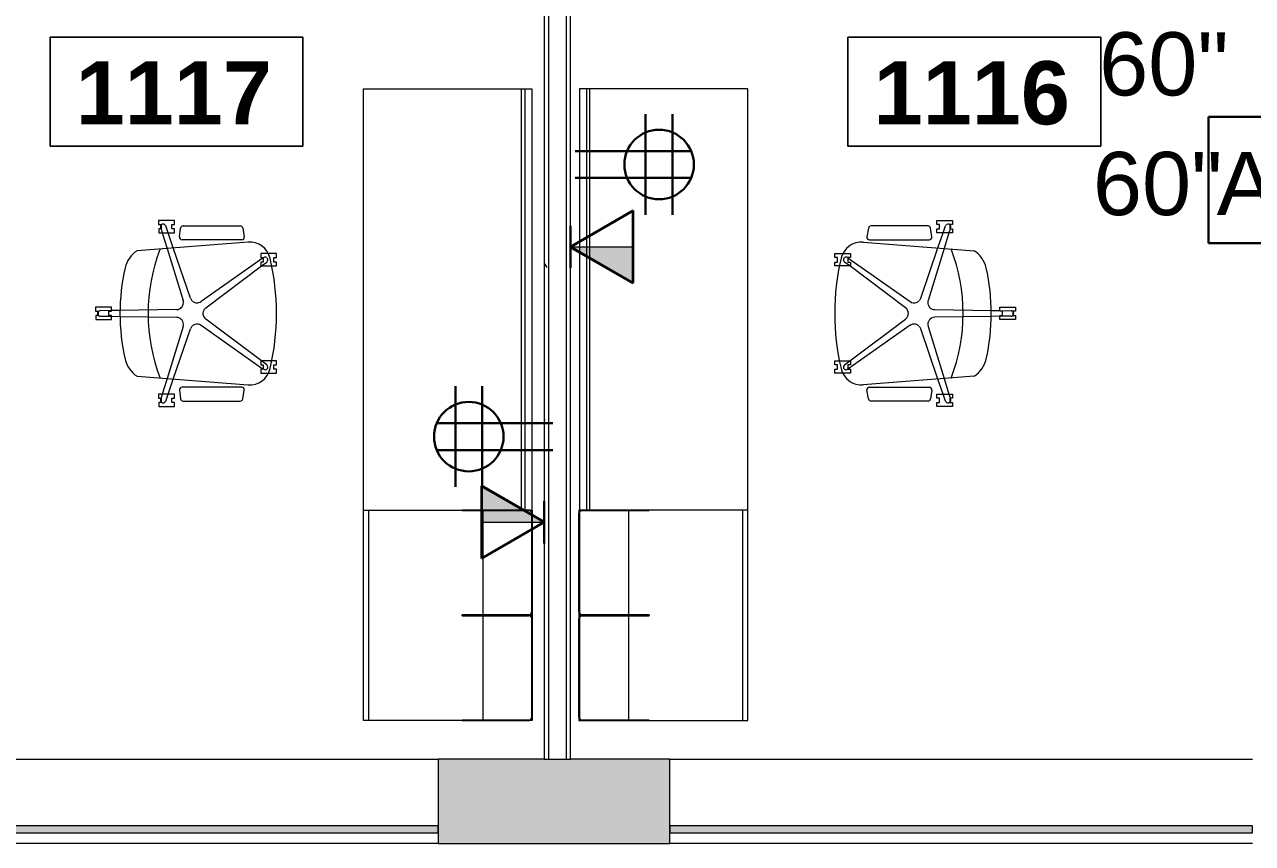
# Model space of a CAD drawing. Header units: inches. Extents: x 6664 to 8129, y 209 to 1287.
# Drawn here: x 6983.1 to 7158, y 220.9 to 337.5 of the extents above; entities that cross this region are included whole.
import ezdxf

# ---------------------------------------------------------------- set-up
doc = ezdxf.new("R2010")
doc.units = ezdxf.units.IN
doc.header["$MEASUREMENT"] = 0
for name, color, linetype, lineweight in [('A-ANNO-NOTE', 131, 'Continuous', 30), ('A-AREA-IDEN', 2, 'Continuous', 9), ('A-GLAZ-CURT', 52, 'Continuous', 9), ('A-WALL', 113, 'Continuous', 13), ('A-WALL-PATT', 111, 'Continuous', 13), ('I-FURN', 30, 'Continuous', 9), ('I-FURN-PNLS', 30, 'Continuous', 9), ('I-WALL', 2, 'Continuous', 9)]:
    doc.layers.add(name, color=color, linetype=linetype, lineweight=lineweight)
doc.styles.add('Swis721 Lt BT', font='swissl.ttf', dxfattribs={"height": 9})
doc.styles.add('Swis721 Lt BT_B', font='', dxfattribs={"height": 9})
doc.styles.get('Swis721 Lt BT_B').set_extended_font_data('Swis721 Lt BT', bold=True)
pattern_1 = [(0, (0, 0), (30.72, 7.68), [1.267, -21.773, 1.267, -21.773, -122.88]), (0, (0, 0), (30.72, 7.68), [-46.08, 1.267, -44.813, 1.267, -21.773, -53.76]), (0, (0, 0), (30.72, 7.68), [-115.2, 1.267, -14.093, 1.267, -37.133]), (120, (11.52, 3.84), (-22.011075, 22.7643), [1.267, -21.773, 1.267, -21.773, -122.88]), (120, (11.52, 3.84), (-22.011075, 22.7643), [-46.08, 1.267, -44.813, 1.267, -21.773, -53.76]), (120, (11.52, 3.84), (-22.011075, 22.7643), [-115.2, 1.267, -14.093, 1.267, -37.133]), (240, (15.36, 19.2), (-8.708925, -30.4443), [1.267, -21.773, 1.267, -21.773, -122.88]), (240, (15.36, 19.2), (-8.708925, -30.4443), [-46.08, 1.267, -44.813, 1.267, -21.773, -53.76]), (240, (15.36, 19.2), (-8.708925, -30.4443), [-115.2, 1.267, -14.093, 1.267, -37.133])]

# ---------------------------------------------------------------- blocks, each defined once
blk = doc.blocks.new('System Panel - Glazed-7764508-11th FLOOR POWER _ SIGNAL')
at = {"layer": 'A-GLAZ-CURT'}
blk.add_hatch(color=7, dxfattribs=at).paths.add_polyline_path([(41.5, -0.5), (41.5, 0.5), (-41.5, 0.5), (-41.5, -0.5)], flags=0)
at = {"layer": 'A-GLAZ-CURT', "color": 8, "lineweight": 20}
for p, q in [((41.5, 0.5), (-41.5, 0.5)), ((-41.5, 0.5), (-41.5, -0.5)), ((41.5, -0.5), (41.5, 0.5)), ((-41.5, -0.5), (41.5, -0.5))]:
    blk.add_line(p, q, dxfattribs=at)
blk = doc.blocks.new('F - EXECUTIVE DESK 1 - F - EXECUTIVE DESK 4-V106-11th FLOOR POWER _ SIGNAL')
at = {"layer": 'I-FURN'}
for p, q in [((-58, 86.56), (-58, 77.06)), ((-58, 77.06), (-58, 86.56)), ((-57.94, 77.06), (-57.94, 86.56)), ((-57.94, 86.56), (-57.94, 77.06)), ((-43.5, 87.06), (-57.5, 87.06)), ((-57.5, 87.06), (-43.5, 87.06)), ((-57.5, 87), (-43.5, 87)), ((-43.5, 87), (-57.5, 87)), ((-43.06, 86.56), (-43.06, 77.06)), ((-43.06, 77.06), (-43.06, 86.56)), ((-43, 86.56), (-43, 77.06)), ((-43, 77.06), (-43, 86.56)), ((-43, 77.06), (-43, 86.56)), ((-43, 86.56), (-43, 77.06)), ((-42.94, 77.06), (-42.94, 86.56)), ((-42.94, 86.56), (-42.94, 77.06)), ((-28.5, 87.06), (-42.5, 87.06)), ((-42.5, 87.06), (-28.5, 87.06)), ((-42.5, 87), (-28.5, 87)), ((-28.5, 87), (-42.5, 87)), ((-28.06, 86.56), (-28.06, 77.06)), ((-28.06, 77.06), (-28.06, 86.56)), ((-28, 77.06), (-28, 86.56)), ((-28, 86.56), (-28, 77.06)), ((-58, 77.06), (-57.94, 77.06)), ((-57.94, 77.06), (-58, 77.06)), ((-43.06, 77.06), (-43, 77.06)), ((-43, 77.06), (-43.06, 77.06)), ((-43, 77.06), (-42.94, 77.06)), ((-42.94, 77.06), (-43, 77.06)), ((-28.06, 77.06), (-28, 77.06)), ((-28, 77.06), (-28.06, 77.06)), ((-8.52, 50.63), (-7.95, 50.63)), ((-8.52, 49.48), (-8.52, 50.63)), ((-8.52, 48.38), (-8.52, 49.48)), ((-7.95, 50.63), (-7.95, 50.25)), ((-7.95, 50.25), (-7.33, 50.25)), ((-7.33, 50.63), (-6.77, 50.63)), ((-7.33, 50.25), (-7.33, 50.63)), ((-7.33, 49.23), (-6.77, 48.48)), ((-6.77, 50.63), (-6.77, 49.91)), ((-6.77, 49.91), (-6.77, 48.38)), ((6.77, 50.63), (7.33, 50.63)), ((6.77, 49.91), (6.77, 50.63)), ((6.77, 48.38), (6.77, 49.91)), ((6.77, 48.48), (7.33, 49.23)), ((7.33, 50.63), (7.33, 50.25)), ((7.33, 50.25), (7.95, 50.25)), ((7.95, 50.63), (8.52, 50.63)), ((7.95, 50.25), (7.95, 50.63)), ((8.52, 50.63), (8.52, 49.48)), ((8.52, 49.48), (8.52, 48.38)), ((-7.95, 48.38), (-8.52, 48.38)), ((-7.95, 48.75), (-7.95, 48.38)), ((-7.33, 48.75), (-7.95, 48.75)), ((-1.69, 39.89), (-7.92, 48.75)), ((-7.33, 48.38), (-7.33, 48.75)), ((-6.77, 48.38), (-7.33, 48.38)), ((-6.77, 48.48), (-0.8, 40.54)), ((0.8, 40.54), (6.77, 48.48)), ((7.92, 48.75), (1.69, 39.89)), ((7.33, 48.38), (6.77, 48.38)), ((7.33, 48.75), (7.33, 48.38)), ((7.95, 48.75), (7.33, 48.75)), ((7.95, 48.38), (7.95, 48.75)), ((8.52, 48.38), (7.95, 48.38)), ((-12.17, 45.82), (-10.94, 46.04)), ((-10.5, 45.67), (-10.5, 37.17)), ((-8.94, 30.77), (-10.16, 46.57)), ((10.16, 46.57), (8.94, 30.77)), ((10.5, 45.67), (10.5, 37.17)), ((12.17, 45.82), (10.94, 46.04)), ((-12.48, 37.34), (-12.48, 45.45)), ((12.48, 37.34), (12.48, 45.45)), ((-10.93, 36.8), (-12.16, 36.97)), ((-9.34, 35.92), (-2.18, 38.37)), ((-1.84, 37.32), (-9.27, 35.04)), ((9.27, 35.04), (1.84, 37.32)), ((2.18, 38.37), (9.34, 35.92)), ((10.93, 36.8), (12.16, 36.97)), ((-13.24, 36.1), (-12.68, 36.1)), ((-13.24, 33.85), (-13.24, 36.1)), ((-12.68, 36.1), (-12.68, 35.72)), ((-12.68, 35.72), (-12.05, 35.72)), ((-12.48, 34.84), (-11.49, 35.18)), ((-12.05, 36.1), (-11.49, 36.1)), ((-12.05, 35.72), (-12.05, 36.1)), ((-11.49, 36.1), (-11.49, 33.84)), ((-11.49, 35.18), (-9.34, 35.92)), ((-9.27, 35.04), (-11.49, 34.36)), ((-0.42, 28.36), (-0.55, 36.38)), ((0.55, 36.38), (0.42, 28.36)), ((11.49, 34.36), (9.27, 35.04)), ((9.34, 35.92), (11.49, 35.18)), ((11.49, 36.1), (12.05, 36.1)), ((11.49, 33.85), (11.49, 36.1)), ((11.49, 35.18), (12.48, 34.84)), ((12.05, 36.1), (12.05, 35.72)), ((12.05, 35.72), (12.68, 35.72)), ((12.68, 36.1), (13.24, 36.1)), ((12.68, 35.72), (12.68, 36.1)), ((13.24, 36.1), (13.24, 33.84)), ((-12.68, 33.85), (-13.24, 33.85)), ((-12.68, 34.22), (-12.68, 33.85)), ((-12.05, 34.22), (-12.68, 34.22)), ((-12.05, 34.18), (-12.25, 34.12)), ((-12.05, 33.84), (-12.05, 34.22)), ((-11.49, 33.84), (-12.05, 33.84)), ((-11.49, 34.36), (-12.01, 34.2)), ((12.01, 34.2), (11.49, 34.36)), ((12.05, 33.85), (11.49, 33.85)), ((12.05, 34.22), (12.05, 33.85)), ((12.68, 34.22), (12.05, 34.22)), ((12.25, 34.12), (12.05, 34.18)), ((12.68, 33.84), (12.68, 34.22)), ((13.24, 33.84), (12.68, 33.84)), ((-0.4, 27.11), (-0.42, 28.36)), ((0.42, 28.36), (0.4, 27.11)), ((-0.87, 27.11), (-0.31, 27.11)), ((-0.87, 24.87), (-0.87, 27.11)), ((-0.38, 25.5), (-0.4, 27.11)), ((-0.31, 27.11), (-0.31, 26.74)), ((-0.31, 26.74), (0.31, 26.74)), ((0.31, 27.11), (0.88, 27.11)), ((0.31, 26.74), (0.31, 27.11)), ((0.4, 27.11), (0.38, 25.5)), ((0.88, 27.11), (0.88, 24.86)), ((-0.31, 24.87), (-0.87, 24.87)), ((-0.31, 25.24), (-0.31, 24.87)), ((0.31, 25.24), (-0.31, 25.24)), ((0.31, 24.86), (0.31, 25.24)), ((0.88, 24.86), (0.31, 24.86))]:
    blk.add_line(p, q, dxfattribs=at)
for centre, radius, start, end in [((-57.5, 86.56), 0.5, 90, 180), ((-57.5, 86.56), 0.5, 151.7279, 180), ((-57.5, 86.56), 0.438, 90, 180), ((-57.5, 86.56), 0.438, 90, 180), ((-57.5, 86.56), 0.5, 120, 150), ((-57.5, 86.56), 0.5, 91.7852, 118.6525), ((-43.5, 86.56), 0.5, 360, 90), ((-43.5, 86.56), 0.5, 61.5993, 90), ((-43.5, 86.56), 0.438, 360, 90), ((-43.5, 86.56), 0.438, 0, 90), ((-43.5, 86.56), 0.5, 30, 60), ((-43.5, 86.56), 0.5, 15, 28.2721), ((-43.5, 86.56), 0.5, 0, 15), ((-42.5, 86.56), 0.5, 90, 180), ((-42.5, 86.56), 0.5, 151.7279, 180), ((-42.5, 86.56), 0.438, 90, 180), ((-42.5, 86.56), 0.438, 90, 180), ((-42.5, 86.56), 0.5, 120, 150), ((-42.5, 86.56), 0.5, 91.7852, 118.6525), ((-28.5, 86.56), 0.5, 360, 90), ((-28.5, 86.56), 0.5, 61.5993, 90), ((-28.5, 86.56), 0.438, 360, 90), ((-28.5, 86.56), 0.438, 0, 90), ((-28.5, 86.56), 0.5, 45, 60), ((-28.5, 86.56), 0.5, 30, 45), ((-28.5, 86.56), 0.5, 0, 28.2721), ((-7.17, 46.8), 3, 103.1926, 184.4149), ((-7.64, 49.02), 0.377, 146.6285, 213.6746), ((-7.64, 49.02), 0.377, 111, 141), ((0, 16.2), 34.43, 76.8074, 103.1926), ((-7.64, 49.02), 0.377, 96, 111), ((-7.64, 49.02), 0.377, 82.7528, 96), ((-7.64, 49.02), 0.377, 36, 81), ((7.64, 49.02), 0.377, 84, 144), ((7.64, 49.02), 0.377, 54, 82.7592), ((7.17, 46.8), 3, 355.5851, 76.8074), ((7.64, 49.02), 0.377, 39, 54), ((7.64, 49.02), 0.377, 326.3254, 33.3715), ((-12.1, 45.45), 0.375, 100, 180), ((-10.87, 45.67), 0.375, 0, 100), ((10.87, 45.67), 0.375, 80, 180), ((12.1, 45.45), 0.375, 0, 80), ((0, 41.14), 1, 216.9088, 230.1816), ((0, 41.14), 1, 230.1816, 256.7272), ((0, 41.14), 1, 270, 323.0912), ((-2.51, 39.31), 1, 288.9088, 315.4544), ((-2.51, 39.31), 1, 317.9659, 342), ((-2.51, 39.31), 1, 355.2728, 35.0912), ((-2.51, 39.31), 1, 342, 355.2728), ((0, 41.14), 1, 256.7272, 270), ((2.51, 39.31), 1, 144.9088, 198), ((2.51, 39.31), 1, 198, 222.0341), ((2.51, 39.31), 1, 224.5456, 251.0912), ((-12.1, 37.34), 0.375, 180, 262), ((-10.87, 37.17), 0.375, 262, 0), ((-1.55, 36.37), 1, 67.2728, 107.0912), ((-1.55, 36.37), 1, 54, 67.2728), ((-1.55, 36.37), 1, 0.9088, 54), ((1.55, 36.37), 1, 152.5456, 179.0912), ((1.55, 36.37), 1, 139.2728, 152.5456), ((1.55, 36.37), 1, 126, 139.2728), ((1.55, 36.37), 1, 112.7272, 126), ((1.55, 36.37), 1, 99.4544, 112.7272), ((1.55, 36.37), 1, 86.1816, 99.4544), ((1.55, 36.37), 1, 72.9088, 86.1816), ((10.87, 37.17), 0.375, 180, 278), ((12.1, 37.34), 0.375, 278, 0), ((-12.36, 34.48), 0.377, 153, 198), ((-12.36, 34.48), 0.377, 198, 213), ((-12.36, 34.48), 0.377, 138, 146.6414), ((-12.36, 34.48), 0.377, 213.9151, 224.5315), ((-12.36, 34.48), 0.377, 123, 138), ((-12.36, 34.48), 0.377, 228, 288), ((-12.36, 34.48), 0.377, 108, 123), ((0, 57.72), 25.39, 248.7648, 291.2352), ((12.36, 34.48), 0.377, 252, 312), ((12.36, 34.48), 0.377, 33.3586, 72), ((12.36, 34.48), 0.377, 327, 342), ((12.36, 34.48), 0.377, 342, 27), ((-5.62, 32.91), 3.95, 212.6919, 257.3081), ((5.62, 32.91), 3.95, 282.6919, 327.3081), ((0, 57.86), 29.53, 257.3081, 282.6919), ((0, 25.5), 0.377, 180, 210), ((0, 25.5), 0.377, 213.5582, 224.2857), ((0, 25.5), 0.377, 225, 315), ((0, 25.5), 0.377, 330, 345), ((0, 25.5), 0.377, 345, 0)]:
    blk.add_arc(centre, radius, start, end, dxfattribs=at)
at = {"layer": 'I-FURN-PNLS'}
for p, q in [((-43, 87.06), (-58, 87.06)), ((-58, 87.06), (-58, 77.06)), ((-57.74, 87), (-58, 87)), ((-58, 87), (-58, 86.56)), ((-58, 86.56), (-58, 77.06)), ((-57.94, 77.06), (-57.94, 87)), ((-57.94, 87), (-43.06, 87)), ((-57.67, 87), (-57.74, 87)), ((-57.62, 87), (-57.67, 87)), ((-57.5, 87), (-57.59, 87)), ((-43.5, 87), (-57.5, 87)), ((-43.41, 87), (-43.5, 87)), ((-43.33, 87), (-43.38, 87)), ((-43.26, 87), (-43.33, 87)), ((-42.74, 87), (-43.26, 87)), ((-43.06, 87), (-43.06, 77.06)), ((-28, 87.06), (-43, 87.06)), ((-43, 87.06), (-43, 77.06)), ((-43, 77.06), (-43, 87.06)), ((-42.94, 77.06), (-42.94, 87)), ((-42.94, 87), (-28.06, 87)), ((-42.67, 87), (-42.74, 87)), ((-42.62, 87), (-42.67, 87)), ((-42.5, 87), (-42.59, 87)), ((-28.5, 87), (-42.5, 87)), ((-28.41, 87), (-28.5, 87)), ((-28.33, 87), (-28.38, 87)), ((-28.26, 87), (-28.33, 87)), ((-28, 87), (-28.26, 87)), ((-28.06, 87), (-28.06, 77.06)), ((-28, 77.06), (-28, 87.06)), ((32, 87), (-28, 87)), ((32, 86), (-28, 86)), ((-28, 86), (-28, 85.53)), ((32, 86), (32, 87)), ((32, 85.53), (32, 86)), ((32, 85.53), (32, 86)), ((-28, 85.53), (32, 85.53)), ((32, 63), (32, 85.53)), ((-58, 80), (-58, 77.06)), ((-43.06, 80), (-57.94, 80)), ((-28.06, 80), (-42.94, 80)), ((-28, 77.06), (-28, 80)), ((-58, 77.06), (-57.94, 77.06)), ((-58, 77.06), (-58, 63.75)), ((-58, 77.06), (-58, 63)), ((-43.06, 77.06), (-43, 77.06)), ((-43, 77.06), (-42.94, 77.06)), ((-28.06, 77.06), (-28, 77.06)), ((-28, 63.75), (-28, 77.06)), ((-58, 63.75), (-58, 63)), ((-28, 63.75), (-58, 63.75)), ((-58, 63.75), (-58, 63)), ((-28, 63.75), (-58, 63.75)), ((-58, 63.75), (-58, 63)), ((-58, 63), (-28, 63)), ((-58, 63), (-28, 63)), ((-58, 63), (-28, 63)), ((-58, 63), (32, 63)), ((-28, 63), (-28, 63.75)), ((-28, 63), (-28, 63.75)), ((-28, 63), (-28, 63.75))]:
    blk.add_line(p, q, dxfattribs=at)
blk = doc.blocks.new('F - EXECUTIVE DESK 1 - F - EXECUTIVE DESK 4-V107-11th FLOOR POWER _ SIGNAL')
at = {"layer": 'I-FURN'}
for p, q in [((-0.87, -24.87), (-0.87, -27.11)), ((-0.31, -24.87), (-0.87, -24.87)), ((-0.38, -25.5), (-0.4, -27.11)), ((-0.31, -25.24), (-0.31, -24.87)), ((0.31, -25.24), (-0.31, -25.24)), ((0.88, -24.86), (0.31, -24.86)), ((0.31, -24.86), (0.31, -25.24)), ((0.4, -27.11), (0.38, -25.5)), ((0.88, -27.11), (0.88, -24.86)), ((-0.87, -27.11), (-0.31, -27.11)), ((-0.4, -27.11), (-0.42, -28.36)), ((-0.31, -27.11), (-0.31, -26.74)), ((-0.31, -26.74), (0.31, -26.74)), ((0.31, -26.74), (0.31, -27.11)), ((0.31, -27.11), (0.88, -27.11)), ((0.42, -28.36), (0.4, -27.11)), ((-0.42, -28.36), (-0.55, -36.38)), ((0.55, -36.38), (0.42, -28.36)), ((-8.94, -30.77), (-10.16, -46.57)), ((10.16, -46.57), (8.94, -30.77)), ((-13.24, -33.85), (-13.24, -36.1)), ((-12.68, -33.85), (-13.24, -33.85)), ((-12.68, -34.22), (-12.68, -33.85)), ((-12.05, -34.22), (-12.68, -34.22)), ((-12.48, -34.84), (-11.49, -35.18)), ((-12.05, -34.18), (-12.25, -34.12)), ((-11.49, -33.84), (-12.05, -33.84)), ((-12.05, -33.84), (-12.05, -34.22)), ((-11.49, -34.36), (-12.01, -34.2)), ((-11.49, -36.1), (-11.49, -33.84)), ((-9.27, -35.04), (-11.49, -34.36)), ((11.49, -34.36), (9.27, -35.04)), ((11.49, -33.85), (11.49, -36.1)), ((12.05, -33.85), (11.49, -33.85)), ((12.01, -34.2), (11.49, -34.36)), ((11.49, -35.18), (12.48, -34.84)), ((12.05, -34.22), (12.05, -33.85)), ((12.25, -34.12), (12.05, -34.18)), ((12.68, -34.22), (12.05, -34.22)), ((13.24, -33.84), (12.68, -33.84)), ((12.68, -33.84), (12.68, -34.22)), ((13.24, -36.1), (13.24, -33.84)), ((-13.24, -36.1), (-12.68, -36.1)), ((-12.68, -36.1), (-12.68, -35.72)), ((-12.68, -35.72), (-12.05, -35.72)), ((-12.05, -35.72), (-12.05, -36.1)), ((-12.05, -36.1), (-11.49, -36.1)), ((-11.49, -35.18), (-9.34, -35.92)), ((-9.34, -35.92), (-2.18, -38.37)), ((-1.84, -37.32), (-9.27, -35.04)), ((9.27, -35.04), (1.84, -37.32)), ((2.18, -38.37), (9.34, -35.92)), ((9.34, -35.92), (11.49, -35.18)), ((11.49, -36.1), (12.05, -36.1)), ((12.05, -36.1), (12.05, -35.72)), ((12.05, -35.72), (12.68, -35.72)), ((12.68, -35.72), (12.68, -36.1)), ((12.68, -36.1), (13.24, -36.1)), ((-12.48, -37.34), (-12.48, -45.45)), ((-10.93, -36.8), (-12.16, -36.97)), ((-10.5, -45.67), (-10.5, -37.17)), ((10.5, -45.67), (10.5, -37.17)), ((10.93, -36.8), (12.16, -36.97)), ((12.48, -37.34), (12.48, -45.45)), ((-1.69, -39.89), (-7.92, -48.75)), ((7.92, -48.75), (1.69, -39.89)), ((-6.77, -48.48), (-0.8, -40.54)), ((0.8, -40.54), (6.77, -48.48)), ((-12.17, -45.82), (-10.94, -46.04)), ((12.17, -45.82), (10.94, -46.04)), ((-8.52, -48.38), (-8.52, -49.38)), ((-7.95, -48.38), (-8.52, -48.38)), ((-7.95, -48.75), (-7.95, -48.38)), ((-7.33, -48.75), (-7.95, -48.75)), ((-6.77, -48.38), (-7.33, -48.38)), ((-7.33, -48.38), (-7.33, -48.75)), ((-7.33, -49.23), (-6.77, -48.48)), ((-6.77, -49.91), (-6.77, -48.38)), ((6.77, -48.38), (6.77, -49.91)), ((7.33, -48.38), (6.77, -48.38)), ((6.77, -48.48), (7.33, -49.23)), ((7.33, -48.75), (7.33, -48.38)), ((7.95, -48.75), (7.33, -48.75)), ((8.52, -48.38), (7.95, -48.38)), ((7.95, -48.38), (7.95, -48.75)), ((8.52, -49.38), (8.52, -48.38)), ((-8.52, -49.39), (-8.52, -49.48)), ((-8.52, -49.48), (-8.52, -50.63)), ((-8.52, -50.63), (-7.95, -50.63)), ((-7.95, -50.63), (-7.95, -50.25)), ((-7.95, -50.25), (-7.33, -50.25)), ((-7.33, -50.25), (-7.33, -50.63)), ((-7.33, -50.63), (-6.77, -50.63)), ((-6.77, -50.63), (-6.77, -49.91)), ((6.77, -49.91), (6.77, -50.63)), ((6.77, -50.63), (7.33, -50.63)), ((7.33, -50.63), (7.33, -50.25)), ((7.33, -50.25), (7.95, -50.25)), ((7.95, -50.25), (7.95, -50.63)), ((7.95, -50.63), (8.52, -50.63)), ((8.52, -49.48), (8.52, -49.39)), ((8.52, -50.63), (8.52, -49.48)), ((-58, -77.06), (-58, -86.56)), ((-57.94, -77.06), (-58, -77.06)), ((-58, -77.06), (-57.94, -77.06)), ((-58, -86.56), (-58, -77.06)), ((-57.94, -86.56), (-57.94, -77.06)), ((-57.94, -77.06), (-57.94, -86.56)), ((-43, -77.06), (-43.06, -77.06)), ((-43.06, -77.06), (-43.06, -86.56)), ((-43.06, -86.56), (-43.06, -77.06)), ((-43.06, -77.06), (-43, -77.06)), ((-43, -77.06), (-43, -86.56)), ((-42.94, -77.06), (-43, -77.06)), ((-43, -77.06), (-42.94, -77.06)), ((-43, -86.56), (-43, -77.06)), ((-43, -86.56), (-43, -77.06)), ((-43, -77.06), (-43, -86.56)), ((-42.94, -86.56), (-42.94, -77.06)), ((-42.94, -77.06), (-42.94, -86.56)), ((-28, -77.06), (-28.06, -77.06)), ((-28.06, -77.06), (-28.06, -86.56)), ((-28.06, -86.56), (-28.06, -77.06)), ((-28.06, -77.06), (-28, -77.06)), ((-28, -86.56), (-28, -77.06)), ((-28, -77.06), (-28, -86.56)), ((-43.5, -87), (-57.5, -87)), ((-57.5, -87), (-43.5, -87)), ((-57.5, -87.06), (-43.5, -87.06)), ((-43.5, -87.06), (-57.5, -87.06)), ((-28.5, -87), (-42.5, -87)), ((-42.5, -87), (-28.5, -87)), ((-42.5, -87.06), (-28.5, -87.06)), ((-28.5, -87.06), (-42.5, -87.06))]:
    blk.add_line(p, q, dxfattribs=at)
for centre, radius, start, end in [((0, -25.5), 0.377, 165, 180), ((0, -25.5), 0.377, 150, 165), ((0, -25.5), 0.377, 135.7143, 146.4418), ((0, -25.5), 0.377, 45, 135), ((0, -25.5), 0.377, 15, 30), ((0, -25.5), 0.377, 360, 15), ((-5.62, -32.91), 3.95, 102.6919, 147.3081), ((0, -57.86), 29.53, 77.3081, 102.6919), ((5.62, -32.91), 3.95, 32.6919, 77.3081), ((0, -57.72), 25.39, 68.7648, 111.2352), ((-12.36, -34.48), 0.377, 147, 177), ((-12.36, -34.48), 0.377, 177, 192), ((-12.36, -34.48), 0.377, 192, 207), ((-12.36, -34.48), 0.377, 135.4685, 146.0849), ((-12.36, -34.48), 0.377, 213.3586, 252), ((-12.36, -34.48), 0.377, 72, 132), ((12.36, -34.48), 0.377, 48, 108), ((12.36, -34.48), 0.377, 288, 326.6414), ((12.36, -34.48), 0.377, 18, 33), ((12.36, -34.48), 0.377, 333, 348), ((12.36, -34.48), 0.377, 348, 18), ((-1.55, -36.37), 1, 332.5456, 359.0912), ((1.55, -36.37), 1, 180.9088, 194.1816), ((1.55, -36.37), 1, 194.1816, 234), ((-12.1, -37.34), 0.375, 98, 180), ((-10.87, -37.17), 0.375, 0, 98), ((-2.51, -39.31), 1, 44.5456, 71.0912), ((-1.55, -36.37), 1, 252.9088, 292.7272), ((-1.55, -36.37), 1, 292.7272, 306), ((-1.55, -36.37), 1, 306, 332.5456), ((1.55, -36.37), 1, 234, 247.2728), ((1.55, -36.37), 1, 247.2728, 287.0912), ((2.51, -39.31), 1, 108.9088, 135.4544), ((10.87, -37.17), 0.375, 82, 180), ((12.1, -37.34), 0.375, 0, 82), ((-2.51, -39.31), 1, 18, 42.0341), ((-2.51, -39.31), 1, 324.9088, 18), ((0, -41.14), 1, 103.2728, 143.0912), ((0, -41.14), 1, 90, 103.2728), ((0, -41.14), 1, 76.7272, 90), ((0, -41.14), 1, 36.9088, 76.7272), ((2.51, -39.31), 1, 162, 175.2728), ((2.51, -39.31), 1, 175.2728, 215.0912), ((2.51, -39.31), 1, 148.7272, 162), ((2.51, -39.31), 1, 137.9659, 148.7272), ((-12.1, -45.45), 0.375, 180, 260), ((12.1, -45.45), 0.375, 280, 0), ((-10.87, -45.67), 0.375, 260, 0), ((-7.17, -46.8), 3, 175.5851, 256.8074), ((7.17, -46.8), 3, 283.1926, 4.4149), ((10.87, -45.67), 0.375, 180, 280), ((-7.64, -49.02), 0.377, 146.3254, 204), ((7.64, -49.02), 0.377, 326.6285, 33.6746), ((-7.64, -49.02), 0.377, 204, 213.3715), ((-7.64, -49.02), 0.377, 219, 277.2472), ((0, -16.2), 34.43, 256.8074, 283.1926), ((-7.64, -49.02), 0.377, 279, 294), ((-7.64, -49.02), 0.377, 294, 324), ((7.64, -49.02), 0.377, 216, 246), ((7.64, -49.02), 0.377, 246, 321), ((-57.5, -86.56), 0.5, 180, 270), ((-57.5, -86.56), 0.5, 180, 208.2721), ((-57.5, -86.56), 0.438, 180, 270), ((-57.5, -86.56), 0.438, 180, 270), ((-57.5, -86.56), 0.5, 210, 240), ((-57.5, -86.56), 0.5, 241.3475, 268.2148), ((-43.5, -86.56), 0.5, 270, 0), ((-43.5, -86.56), 0.438, 270, 0), ((-43.5, -86.56), 0.437, 270, 0), ((-43.5, -86.56), 0.5, 270, 285), ((-43.5, -86.56), 0.5, 285, 298.4007), ((-43.5, -86.56), 0.5, 300, 330), ((-43.5, -86.56), 0.5, 331.7279, 0), ((-42.5, -86.56), 0.5, 180, 270), ((-42.5, -86.56), 0.5, 180, 208.2721), ((-42.5, -86.56), 0.438, 180, 270), ((-42.5, -86.56), 0.438, 180, 270), ((-42.5, -86.56), 0.5, 210, 225), ((-42.5, -86.56), 0.5, 225, 240), ((-42.5, -86.56), 0.5, 241.3475, 268.2148), ((-28.5, -86.56), 0.5, 270, 0), ((-28.5, -86.56), 0.438, 270, 0), ((-28.5, -86.56), 0.437, 270, 0), ((-28.5, -86.56), 0.5, 270, 298.4007), ((-28.5, -86.56), 0.5, 300, 330), ((-28.5, -86.56), 0.5, 331.7279, 0)]:
    blk.add_arc(centre, radius, start, end, dxfattribs=at)
at = {"layer": 'I-FURN-PNLS'}
for p, q in [((-58, -63), (-28, -63)), ((-58, -63.75), (-58, -63)), ((-58, -63), (-28, -63)), ((-58, -63.75), (-58, -63)), ((-58, -63), (-28, -63)), ((-58, -63.75), (-58, -63)), ((-58, -63), (32, -63)), ((-58, -77.06), (-58, -63)), ((-58, -77.06), (-58, -63.75)), ((-28, -63.75), (-58, -63.75)), ((-28, -63.75), (-58, -63.75)), ((-28, -63), (-28, -63.75)), ((-28, -63), (-28, -63.75)), ((-28, -63), (-28, -63.75)), ((-28, -63.75), (-28, -77.06)), ((32, -63), (32, -85.53)), ((-58, -77.06), (-57.94, -77.06)), ((-58, -87.06), (-58, -77.06)), ((-58, -80), (-58, -77.06)), ((-58, -86.56), (-58, -77.06)), ((-57.94, -77.06), (-57.94, -87)), ((-43.06, -77.06), (-43, -77.06)), ((-43.06, -87), (-43.06, -77.06)), ((-43, -77.06), (-42.94, -77.06)), ((-43, -87.06), (-43, -77.06)), ((-43, -77.06), (-43, -87.06)), ((-42.94, -77.06), (-42.94, -87)), ((-28.06, -77.06), (-28, -77.06)), ((-28.06, -87), (-28.06, -77.06)), ((-28, -77.06), (-28, -87.06)), ((-28, -77.06), (-28, -80)), ((-43.06, -80), (-57.94, -80)), ((-28.06, -80), (-42.94, -80)), ((-28, -85.53), (32, -85.53)), ((-28, -86), (-28, -85.53)), ((32, -85.53), (32, -86)), ((32, -85.53), (32, -86)), ((-58, -87), (-58, -86.56)), ((-57.74, -87), (-58, -87)), ((-43, -87.06), (-58, -87.06)), ((-57.94, -87), (-43.06, -87)), ((-57.67, -87), (-57.74, -87)), ((-57.62, -87), (-57.67, -87)), ((-57.5, -87), (-57.59, -87)), ((-43.5, -87), (-57.5, -87)), ((-43.41, -87), (-43.5, -87)), ((-43.33, -87), (-43.38, -87)), ((-43.26, -87), (-43.33, -87)), ((-42.74, -87), (-43.26, -87)), ((-28, -87.06), (-43, -87.06)), ((-42.94, -87), (-28.06, -87)), ((-42.67, -87), (-42.74, -87)), ((-42.62, -87), (-42.67, -87)), ((-42.5, -87), (-42.59, -87)), ((-28.5, -87), (-42.5, -87)), ((-28.41, -87), (-28.5, -87)), ((-28.33, -87), (-28.38, -87)), ((-28.26, -87), (-28.33, -87)), ((-28, -87), (-28.26, -87)), ((32, -86), (-28, -86)), ((32, -87), (-28, -87)), ((32, -86), (32, -87))]:
    blk.add_line(p, q, dxfattribs=at)
blk = doc.blocks.new('Room Tag - Room Name and Number-3379422-11th FLOOR POWER _ SIGNAL')
at = {"layer": 'A-AREA-IDEN'}
for p, q in [((-0.1881, -0.1636), (-0.1881, -0.0018)), ((-0.1881, -0.0018), (0.1869, -0.0018)), ((0.1869, -0.0018), (-0.1881, -0.0018)), ((-0.1881, -0.0018), (-0.1881, -0.1636)), ((0.1869, -0.0018), (0.1869, -0.1636)), ((0.1869, -0.1636), (0.1869, -0.0018)), ((0.1869, -0.1636), (-0.1881, -0.1636)), ((-0.1881, -0.1636), (0.1869, -0.1636))]:
    blk.add_line(p, q, dxfattribs=at)

msp = doc.modelspace()

# ---------------------------------------------------------------- hatches: boundary and pattern name
at = {"layer": 'A-ANNO-NOTE', "lineweight": 9}
for points in [[(7069.73, 300.66), (7069.73, 305.82), (7060.8, 305.82)], [(7057.18, 266.65), (7048.25, 271.81), (7048.25, 266.65), (7056.73, 266.65)]]:
    msp.add_hatch(color=256, dxfattribs=at).paths.add_polyline_path(points, flags=0)
at = {"layer": 'A-WALL-PATT', "lineweight": 9}
h = msp.add_hatch(dxfattribs=at)
h.set_pattern_fill('FP_1', color=256, style=0, pattern_type=2)
h.set_pattern_definition(pattern_1)
h.paths.add_polyline_path([(7057.74, 232.86), (7057.74, 398.48), (7057.11, 398.48), (7057.11, 232.86)], flags=0)
h = msp.add_hatch(dxfattribs=at)
h.set_pattern_fill('FP_1', color=256, style=0, pattern_type=2)
h.set_pattern_definition(pattern_1)
h.paths.add_polyline_path([(7060.24, 232.86), (7060.86, 232.86), (7060.86, 398.48), (7060.24, 398.48), (7060.24, 233.39)], flags=0)
msp.add_hatch(color=7, dxfattribs=at).paths.add_polyline_path([(7041.99, 220.86), (7074.99, 220.86), (7074.99, 232.86), (7041.99, 232.86), (7041.99, 229.27)], flags=0)

# ---------------------------------------------------------------- linework, layer by layer
at = {"layer": 'A-ANNO-NOTE'}
for p, q in [((7071.56, 324.76), (7071.56, 310.41)), ((7075.4, 324.76), (7075.4, 310.41)), ((7169.73, 324.36), (7151.73, 324.36)), ((7151.73, 324.36), (7151.73, 306.36)), ((7061.52, 319.5), (7078.04, 319.5)), ((7061.52, 315.67), (7078.04, 315.67)), ((7060.8, 305.82), (7069.73, 310.98)), ((7060.86, 305.86), (7069.8, 311.02)), ((7069.73, 310.98), (7069.73, 300.66)), ((7069.8, 311.02), (7069.8, 300.7)), ((7060.86, 302.86), (7060.86, 308.86)), ((7151.73, 306.36), (7169.73, 306.36)), ((7060.8, 305.82), (7069.73, 300.66)), ((7060.86, 305.86), (7069.8, 300.7)), ((7044.46, 271.64), (7044.46, 285.99)), ((7048.29, 271.64), (7048.29, 285.99)), ((7058.34, 280.73), (7041.81, 280.73)), ((7058.34, 276.9), (7041.81, 276.9)), ((7057.11, 266.61), (7048.18, 271.77)), ((7048.18, 261.45), (7048.18, 271.77)), ((7057.18, 266.65), (7048.25, 271.81)), ((7048.25, 261.49), (7048.25, 271.81)), ((7057.11, 269.61), (7057.11, 263.61)), ((7057.11, 266.61), (7048.18, 261.45)), ((7057.18, 266.65), (7048.25, 261.49))]:
    msp.add_line(p, q, dxfattribs=at)
at = {"layer": 'A-ANNO-NOTE', "lineweight": 9}
for p, q in [((7060.8, 305.82), (7069.73, 300.66)), ((7069.73, 305.82), (7060.8, 305.82)), ((7069.73, 300.66), (7069.73, 305.82)), ((7057.18, 266.65), (7048.25, 271.81)), ((7048.25, 271.81), (7048.25, 266.65)), ((7048.25, 266.65), (7057.18, 266.65))]:
    msp.add_line(p, q, dxfattribs=at)
at = {"layer": 'A-ANNO-NOTE'}
for centre in [(7073.48, 317.58), (7046.37, 278.82)]:
    msp.add_circle(centre, 4.95, dxfattribs=at)
at = {"layer": 'A-WALL'}
for p, q in [((7057.74, 399.11), (7057.74, 232.86)), ((7060.24, 399.11), (7060.24, 232.86)), ((7057.11, 232.86), (7060.86, 232.86))]:
    msp.add_line(p, q, dxfattribs=at)
at = {"layer": 'A-WALL', "lineweight": 9}
for p, q in [((6958.99, 232.86), (7041.99, 232.86)), ((7074.99, 232.86), (7157.99, 232.86)), ((7041.99, 220.86), (6958.99, 220.86)), ((7157.99, 220.86), (7074.99, 220.86))]:
    msp.add_line(p, q, dxfattribs=at)
at = {"layer": 'A-WALL', "color": 8, "lineweight": 20}
for p, q in [((7057.11, 232.86), (7041.99, 232.86)), ((7041.99, 232.86), (7041.99, 220.86)), ((7074.99, 232.86), (7060.86, 232.86)), ((7074.99, 220.86), (7074.99, 232.86)), ((7041.99, 220.86), (7074.99, 220.86))]:
    msp.add_line(p, q, dxfattribs=at)
at = {"layer": 'I-WALL', "lineweight": 13}
for p, q in [((7057.11, 398.48), (7057.11, 232.86)), ((7060.86, 232.86), (7060.86, 398.48))]:
    msp.add_line(p, q, dxfattribs=at)

# ---------------------------------------------------------------- block references
at = {"layer": 'A-AREA-IDEN', "xscale": 95.99999999999994, "yscale": 95.99999999999994, "zscale": 95.99999999999994}
for p in [(7004.79, 335.9), (7118.44, 335.9)]:
    msp.add_blockref('Room Tag - Room Name and Number-3379422-11th FLOOR POWER _ SIGNAL', p, dxfattribs=at)
at = {"layer": 'A-GLAZ-CURT'}
for p in [(7000.49, 222.86), (7116.49, 222.86)]:
    msp.add_blockref('System Panel - Glazed-7764508-11th FLOOR POWER _ SIGNAL', p, dxfattribs=at)
at = {"layer": 'I-FURN'}
for name, p, rotation in [('F - EXECUTIVE DESK 1 - F - EXECUTIVE DESK 4-V107-11th FLOOR POWER _ SIGNAL', (6968.36, 296.36), 89.99999999999933), ('F - EXECUTIVE DESK 1 - F - EXECUTIVE DESK 4-V106-11th FLOOR POWER _ SIGNAL', (7149.12, 296.36), 90.00000000000067)]:
    msp.add_blockref(name, p, dxfattribs=dict(at, rotation=rotation))

# ---------------------------------------------------------------- texts
at = {"layer": 'A-ANNO-NOTE', "lineweight": 9, "char_height": 9, "attachment_point": 1, "style": 'Swis721 Lt BT'}
for s, insert, width in [('60"', (7136.16, 336.42), 20.604), ('60"', (7135.27, 319.37), 20.604), ('AV', (7152.89, 319.37), 18.18)]:
    msp.add_mtext(s, dxfattribs=dict(at, insert=insert, width=width))
at = {"layer": 'A-AREA-IDEN', "char_height": 9, "width": 33.936, "attachment_point": 1, "style": 'Swis721 Lt BT_B'}
for s, insert in [('1117', (6990.38, 332.3)), ('1116', (7104.03, 332.3))]:
    msp.add_mtext(s, dxfattribs=dict(at, insert=insert))

doc.saveas('drawing.dxf')
